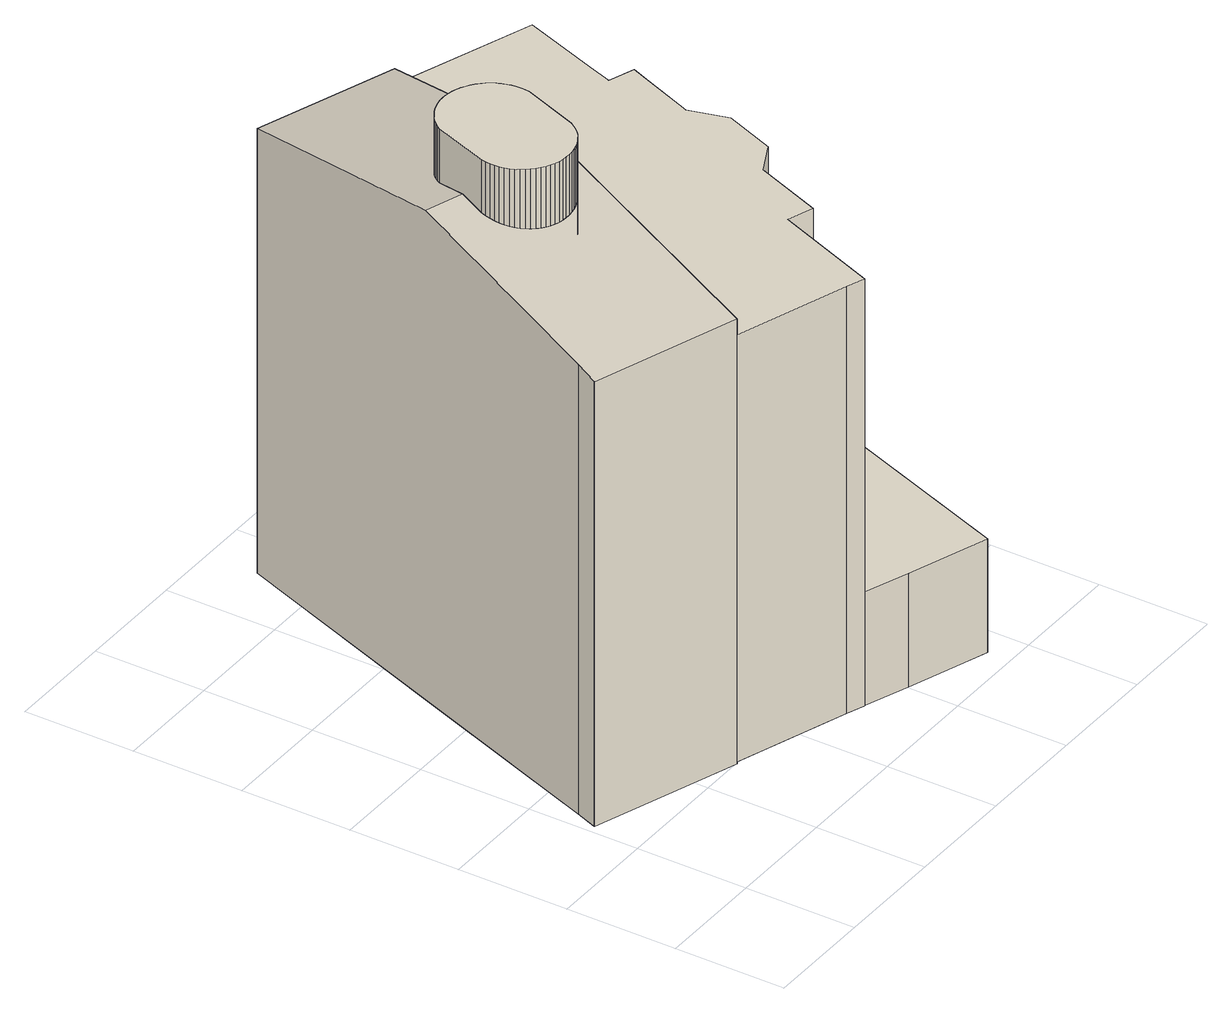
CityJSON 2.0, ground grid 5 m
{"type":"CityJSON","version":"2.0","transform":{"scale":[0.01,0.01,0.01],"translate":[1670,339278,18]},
"CityObjects":{
"building1":{"type":"Building","children":["building1-1","building1-2","building1-3","building1-4"]},
"building1-1":{"type":"BuildingPart","attributes":{"measuredHeight":19.91,"roofType":"FLACHDACH","HoeheDach":"38","NiedrigsteTraufeDesGebaeudes":"38","Blattnummer":"103078","HoeheGrund":"18"},"parents":["building1"],"geometry":[{"type":"Solid","lod":"2","boundaries":[[[[0,1,2,3]],[[2,4,5,6,7,8,9,10,11,12,13,14,15,16,3]],[[0,17,18,19,20,21,22,23,24,25,26,27,28,29,1]],[[1,29,4,2]],[[29,28,5,4]],[[28,27,6,5]],[[27,26,7,6]],[[26,25,8,7]],[[25,24,9,8]],[[24,23,10,9]],[[23,22,11,10]],[[22,21,12,11]],[[21,20,13,12]],[[20,19,14,13]],[[19,18,15,14]],[[18,17,16,15]],[[17,0,3,16]]]]}]},
"building1-2":{"type":"BuildingPart","attributes":{"measuredHeight":22.83,"roofType":"SATTELDACH","HoeheDach":"41","NiedrigsteTraufeDesGebaeudes":"39","Blattnummer":"103078","HoeheGrund":"18"},"parents":["building1"],"geometry":[{"type":"Solid","lod":"2","boundaries":[[[[30,31,32,33]],[[33,32,34,35]],[[35,34,36,37]],[[37,36,38,39]],[[39,38,40,41]],[[41,40,42,43]],[[43,42,44,45]],[[45,44,46,47]],[[47,46,48,49]],[[49,48,50,51]],[[51,50,52,53]],[[53,52,54,55]],[[55,54,56,57]],[[58,59,60,61]],[[61,60,62,63]],[[63,62,64,65]],[[65,64,66,67]],[[68,69,70,71,72,73,74,75,76,77,78,79],[80,81,82,83,84,85,86,87,30,33,35,37,39,41,43,45,47,49,51,53,55,57,88,58,61,63,65,67,89,90,91,92,93,94,95,96,97,98,99,100,101,102,103,104,105,106,107,108,109,110,111,112,113,114,115,116,117,118,119,120,121,122,123,124]],[[125,126,127,128,77,76,75,74]],[[70,69,68,79,129,130,131,132]],[[58,88,57,56,133,59]],[[134,129,79,78,77,128]],[[71,70,132,135,136,72]],[[137,138,139,122,121,120]],[[90,89,67,66,140,141]],[[135,132,131,130,138,137,142,143,144,145,146,147,148,149,150,151,152,153,154,155,156,157,158,159,160,161,162,163,164,165,166,167,168,169,170,141,140,127,126,125,171,136]],[[140,66,64,62,60,59,133,56,54,52,50,48,46,44,42,40,38,36,34,32,31,172,173,174,175,176,177,178,179,180,181,139,138,130,129,134,128,127]],[[72,136,171,73]],[[73,171,125,74]],[[90,141,170,91]],[[91,170,169,92]],[[92,169,168,93]],[[93,168,167,94]],[[94,167,166,95]],[[95,166,165,96]],[[96,165,164,97]],[[97,164,163,98]],[[98,163,162,99]],[[99,162,161,100]],[[100,161,160,101]],[[101,160,159,102]],[[102,159,158,103]],[[103,158,157,104]],[[104,157,156,105]],[[105,156,155,106]],[[106,155,154,107]],[[107,154,153,108]],[[108,153,152,109]],[[109,152,151,110]],[[110,151,150,111]],[[111,150,149,112]],[[112,149,148,113]],[[113,148,147,114]],[[114,147,146,115]],[[115,146,145,116]],[[116,145,144,117]],[[117,144,143,118]],[[118,143,142,119]],[[119,142,137,120]],[[122,139,181,123]],[[123,181,180,124]],[[124,180,179,80]],[[80,179,178,81]],[[81,178,177,82]],[[82,177,176,83]],[[83,176,175,84]],[[84,175,174,85]],[[85,174,173,86]],[[86,173,172,87]],[[87,172,31,30]]]]}]},
"building1-3":{"type":"BuildingPart","attributes":{"measuredHeight":5.28,"roofType":"FLACHDACH","HoeheDach":"24","NiedrigsteTraufeDesGebaeudes":"24","Blattnummer":"103078","HoeheGrund":"18"},"parents":["building1"],"geometry":[{"type":"Solid","lod":"2","boundaries":[[[[182,183,184,185,186,187,188,189,190]],[[191,192,193,194,195,196,197,198,199]],[[199,198,183,182]],[[198,197,184,183]],[[197,196,185,184]],[[196,195,186,185]],[[195,194,187,186]],[[194,193,188,187]],[[193,192,189,188]],[[192,191,190,189]],[[191,199,182,190]]]]}]},
"building1-4":{"type":"BuildingPart","attributes":{"measuredHeight":25.04,"roofType":"FLACHDACH","HoeheDach":"43","NiedrigsteTraufeDesGebaeudes":"43","Blattnummer":"103078","HoeheGrund":"18"},"parents":["building1"],"geometry":[{"type":"Solid","lod":"2","boundaries":[[[[200,201,202,203,204,205,206,207,208,209,210,211,212,213,214,215,216,217,218,219,220,221,222,223,224,225,226,227,228,229,230,231,232,233,234,235,236,237,238,239,240,241,242,243,244,245,246,247,248,249,250,251,252,253,254,255,256,257,258,259,260,261]],[[262,263,264,265,266,267,268,269,270,271,272,273,274,275,276,277,278,279,280,281,282,283,284,285,286,287,288,289,290,291,292,293,294,295,296,297,298,299,300,301,302,303,304,305,306,307,308,309,310,311,312,313,314,315,316,317,318,319,320,321,322,323]],[[323,322,201,200]],[[322,321,202,201]],[[321,320,203,202]],[[320,319,204,203]],[[319,318,205,204]],[[318,317,206,205]],[[317,316,207,206]],[[316,315,208,207]],[[315,314,209,208]],[[314,313,210,209]],[[313,312,211,210]],[[312,311,212,211]],[[311,310,213,212]],[[310,309,214,213]],[[309,308,215,214]],[[308,307,216,215]],[[307,306,217,216]],[[306,305,218,217]],[[305,304,219,218]],[[304,303,220,219]],[[303,302,221,220]],[[302,301,222,221]],[[301,300,223,222]],[[300,299,224,223]],[[299,298,225,224]],[[298,297,226,225]],[[297,296,227,226]],[[296,295,228,227]],[[295,294,229,228]],[[294,293,230,229]],[[293,292,231,230]],[[292,291,232,231]],[[291,290,233,232]],[[290,289,234,233]],[[289,288,235,234]],[[288,287,236,235]],[[287,286,237,236]],[[286,285,238,237]],[[285,284,239,238]],[[284,283,240,239]],[[283,282,241,240]],[[282,281,242,241]],[[281,280,243,242]],[[280,279,244,243]],[[279,278,245,244]],[[278,277,246,245]],[[277,276,247,246]],[[276,275,248,247]],[[275,274,249,248]],[[274,273,250,249]],[[273,272,251,250]],[[272,271,252,251]],[[271,270,253,252]],[[270,269,254,253]],[[269,268,255,254]],[[268,267,256,255]],[[267,266,257,256]],[[266,265,258,257]],[[265,264,259,258]],[[264,263,260,259]],[[263,262,261,260]],[[262,323,200,261]]]]}]}
},
"vertices":[
[1478,770,2020],[1296,296,2020],[1296,296,29],[1478,770,29],[1215,326,29],[703,498,29],[1428,2550,29],[2064,2330,29],[1943,1985,29],[1904,1872,29],[2020,1831,29],[1984,1739,29],[1896,1511,29],[1945,1336,29],[1856,1105,29],[1711,1033,29],[1594,728,29],[1594,728,2020],[1711,1033,2020],[1856,1105,2020],[1945,1336,2020],[1896,1511,2020],[1984,1739,2020],[2020,1831,2020],[1904,1872,2020],[1943,1985,2020],[2064,2330,2020],[1428,2550,2020],[703,498,2020],[1215,326,2020],
[972,1881,20],[972,1881,2244],[956,1893,2243],[956,1893,20],[939,1904,2242],[939,1904,20],[921,1914,2242],[921,1914,20],[902,1922,2241],[902,1922,20],[883,1928,2241],[883,1928,20],[863,1932,2242],[863,1932,20],[843,1935,2243],[843,1935,20],[823,1935,2244],[823,1935,20],[802,1934,2245],[802,1934,20],[782,1930,2247],[782,1930,20],[763,1925,2249],[763,1925,20],[744,1918,2252],[744,1918,20],[725,1910,2254],[725,1910,20],[691,1888,20],[691,1888,2260],[676,1874,2264],[676,1874,20],[662,1859,2267],[662,1859,20],[649,1843,2271],[649,1843,20],[638,1826,2275],[638,1826,20],[1066,1527,20],[982,1288,20],[703,498,20],[692,502,20],[39,722,20],[39,725,20],[77,824,20],[203,1168,20],[416,1746,20],[793,2770,20],[974,2707,20],[1428,2550,20],[1045,1739,20],[1042,1760,20],[1037,1779,20],[1030,1798,20],[1022,1817,20],[1012,1834,20],[1000,1851,20],[987,1866,20],[708,1899,20],[588,1688,20],[546,1573,20],[543,1552,20],[542,1532,20],[542,1511,20],[544,1491,20],[549,1471,20],[555,1451,20],[563,1432,20],[573,1414,20],[585,1397,20],[598,1381,20],[613,1366,20],[629,1353,20],[646,1342,20],[664,1332,20],[683,1324,20],[703,1317,20],[723,1313,20],[743,1311,20],[764,1310,20],[785,1312,20],[805,1315,20],[825,1321,20],[844,1328,20],[863,1337,20],[880,1348,20],[897,1360,20],[912,1374,20],[926,1390,20],[938,1406,20],[949,1424,20],[996,1551,20],[1043,1679,20],[1045,1699,20],[1046,1719,20],[77,824,2115],[203,1168,2185],[416,1746,2303],[793,2770,2094],[1428,2550,2095],[1066,1527,2303],[982,1288,2254],[703,498,2094],[708,1899,2257],[974,2707,2094],[692,502,2094],[39,722,2094],[949,1424,2277],[996,1551,2303],[1043,1679,2277],[588,1688,2303],[546,1573,2280],[938,1406,2273],[926,1390,2270],[912,1374,2266],[897,1360,2262],[880,1348,2259],[863,1337,2256],[844,1328,2253],[825,1321,2251],[805,1315,2248],[785,1312,2247],[764,1310,2245],[743,1311,2244],[723,1313,2243],[703,1317,2243],[683,1324,2243],[664,1332,2243],[646,1342,2244],[629,1353,2245],[613,1366,2246],[598,1381,2248],[585,1397,2250],[573,1414,2252],[563,1432,2255],[555,1451,2258],[549,1471,2261],[544,1491,2265],[542,1511,2268],[542,1532,2272],[543,1552,2276],[39,725,2094],[987,1866,2246],[1000,1851,2248],[1012,1834,2251],[1022,1817,2253],[1030,1798,2256],[1037,1779,2259],[1042,1760,2262],[1045,1739,2266],[1046,1719,2269],[1045,1699,2273],
[1296,296,31],[1478,770,31],[1594,728,31],[1711,1033,31],[1856,1105,31],[1945,1336,31],[2271,1218,31],[1862,98,31],[1496,222,31],[1496,222,560],[1862,98,560],[2271,1218,560],[1945,1336,560],[1856,1105,560],[1711,1033,560],[1594,728,560],[1478,770,560],[1296,296,560],
[1043,1679,23],[949,1424,23],[938,1406,23],[926,1390,23],[912,1374,23],[897,1360,23],[880,1348,23],[863,1337,23],[844,1328,23],[825,1321,23],[805,1315,23],[785,1312,23],[764,1310,23],[743,1311,23],[723,1313,23],[703,1317,23],[683,1324,23],[664,1332,23],[646,1342,23],[629,1353,23],[613,1366,23],[598,1381,23],[585,1397,23],[573,1414,23],[563,1432,23],[555,1451,23],[549,1471,23],[544,1491,23],[542,1511,23],[542,1532,23],[543,1552,23],[546,1573,23],[638,1826,23],[649,1843,23],[662,1859,23],[676,1874,23],[691,1888,23],[708,1899,23],[725,1910,23],[744,1918,23],[763,1925,23],[782,1930,23],[802,1934,23],[823,1935,23],[843,1935,23],[863,1932,23],[883,1928,23],[902,1922,23],[921,1914,23],[939,1904,23],[956,1893,23],[972,1881,23],[987,1866,23],[1000,1851,23],[1012,1834,23],[1022,1817,23],[1030,1798,23],[1037,1779,23],[1042,1760,23],[1045,1739,23],[1046,1719,23],[1045,1699,23],[1045,1699,2527],[1046,1719,2527],[1045,1739,2527],[1042,1760,2527],[1037,1779,2527],[1030,1798,2527],[1022,1817,2527],[1012,1834,2527],[1000,1851,2527],[987,1866,2527],[972,1881,2527],[956,1893,2527],[939,1904,2527],[921,1914,2527],[902,1922,2527],[883,1928,2527],[863,1932,2527],[843,1935,2527],[823,1935,2527],[802,1934,2527],[782,1930,2527],[763,1925,2527],[744,1918,2527],[725,1910,2527],[708,1899,2527],[691,1888,2527],[676,1874,2527],[662,1859,2527],[649,1843,2527],[638,1826,2527],[546,1573,2527],[543,1552,2527],[542,1532,2527],[542,1511,2527],[544,1491,2527],[549,1471,2527],[555,1451,2527],[563,1432,2527],[573,1414,2527],[585,1397,2527],[598,1381,2527],[613,1366,2527],[629,1353,2527],[646,1342,2527],[664,1332,2527],[683,1324,2527],[703,1317,2527],[723,1313,2527],[743,1311,2527],[764,1310,2527],[785,1312,2527],[805,1315,2527],[825,1321,2527],[844,1328,2527],[863,1337,2527],[880,1348,2527],[897,1360,2527],[912,1374,2527],[926,1390,2527],[938,1406,2527],[949,1424,2527],[1043,1679,2527]
]}
